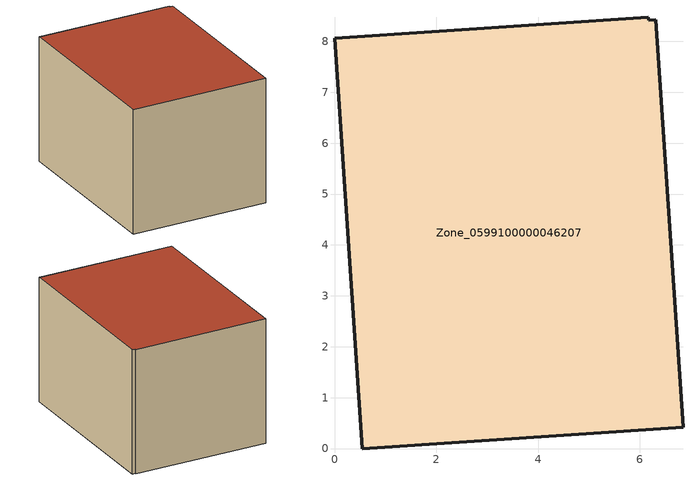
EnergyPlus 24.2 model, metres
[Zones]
Zone_0599100000046207
 floor ground (C_G): 6.31,8.42 6.85,0.42 0.55,0 0,8.06 6.17,8.47 6.17,8.41 z0
 wall outside (C_F): 0.55,0 6.85,0.42 6.31,8.42 6.17,8.41 6.17,8.47 0,8.06 0.55,0 z0:5.72
 roof outside (C_R): 6.85,0.42 6.31,8.42 6.17,8.41 6.17,8.47 0,8.06 0.55,0 z5.72
[BUILDING]
Pand.0599100000046207: North Axis=0; Terrain=City; Loads Convergence Tolerance Value=0.04; Temperature Convergence Tolerance Value=0.4; Solar Distribution=FullExterior; Maximum Number of Warmup Days=25; Minimum Number of Warmup Days=1
[Site:Location]
Rotterdam.The.Hague.AP_ZH_NLD Design_Conditions: Latitude=51.96; Longitude=4.45; Time Zone=1; Elevation=-4.5
[SITE:GROUNDTEMPERATURE:BUILDINGSURFACE]
18, 18, 18, 18, 18, 18, 18, 18, 18, 18, 18, 18
[MATERIAL] Thermal Absorptance=0.9; Solar Absorptance=0.7; Visible Absorptance=0.7
Name | Roughness | Thickness | Conductivity | Density | Specific Heat
G.TC.1946-1964 | MediumSmooth | 0.15 | 1 | 540 | 1210
F.TC.1946-1964 | Rough | 0.3 | 0.857143 | 1920 | 840
R.TC.1946-1964 | MediumRough | 0.2 | 0.235294 | 1500 | 1000
[CONSTRUCTION]
C_G: G.TC.1946-1964
C_F: F.TC.1946-1964
C_R: R.TC.1946-1964
[ZONE]
Zone_0599100000046207: Type=1; Multiplier=1; Ceiling Height=Autocalculate; Volume=Autocalculate; Floor Area=autocalculate; Part of Total Floor Area=Yes
[ZONEINFILTRATION:DESIGNFLOWRATE]
Infil_Zone_0599100000046207: Zone or ZoneList or Space or SpaceList=Zone_0599100000046207; Schedule=AlwaysOn; Design Flow Rate Calculation Method=Flow/Area; Flow Rate per Floor Area=0.003; Constant Term Coefficient=1; Temperature Term Coefficient=0; Velocity Term Coefficient=0; Velocity Squared Term Coefficient=0
[HVACTEMPLATE:ZONE:IDEALLOADSAIRSYSTEM]
Zone_0599100000046207: Maximum Heating Supply Air Temperature=50; Minimum Cooling Supply Air Temperature=13; Maximum Heating Supply Air Humidity Ratio=0.0156; Minimum Cooling Supply Air Humidity Ratio=0.0077; Heating Limit=NoLimit; Cooling Limit=NoLimit; Dehumidification Control Type=ConstantSensibleHeatRatio; Cooling Sensible Heat Ratio=0.7; Dehumidification Setpoint=60; Humidification Control Type=None; Humidification Setpoint=30; Outdoor Air Method=None; Outdoor Air Flow Rate per Person=0.00944; Outdoor Air Flow Rate per Zone Floor Area=0; Outdoor Air Flow Rate per Zone=0; Demand Controlled Ventilation Type=None; Outdoor Air Economizer Type=NoEconomizer; Heat Recovery Type=None; Sensible Heat Recovery Effectiveness=0.7; Latent Heat Recovery Effectiveness=0.65
[ZONECONTROL:THERMOSTAT]
ThermostatControl_Zone_0599100000046207: Zone or ZoneList=Zone_0599100000046207; Control Type Schedule=DualSetpointControlType; Control 1=Thermostat_Zone_0599100000046207; Temperature Difference Between Cutout And Setpoint=0
[THERMOSTATSETPOINT:DUALSETPOINT]
Thermostat_Zone_0599100000046207: Heating Setpoint Temperature Schedule=HeatingSetpoint_Zone_0599100000046207; Cooling Setpoint Temperature Schedule=CoolingSetpoint_Zone_0599100000046207
[SCHEDULE:COMPACT]
HeatingSetpoint_Zone_0599100000046207: Through: 12/31, For: AllDays, Until: 24:00, 21
CoolingSetpoint_Zone_0599100000046207: Through: 12/31, For: AllDays, Until: 24:00, 24
DualSetpointControlType: Through: 12/31, For: AllDays, Until: 24:00, 4
AlwaysOn: Through: 12/31, For: AllDays, Until: 24:00, 1
